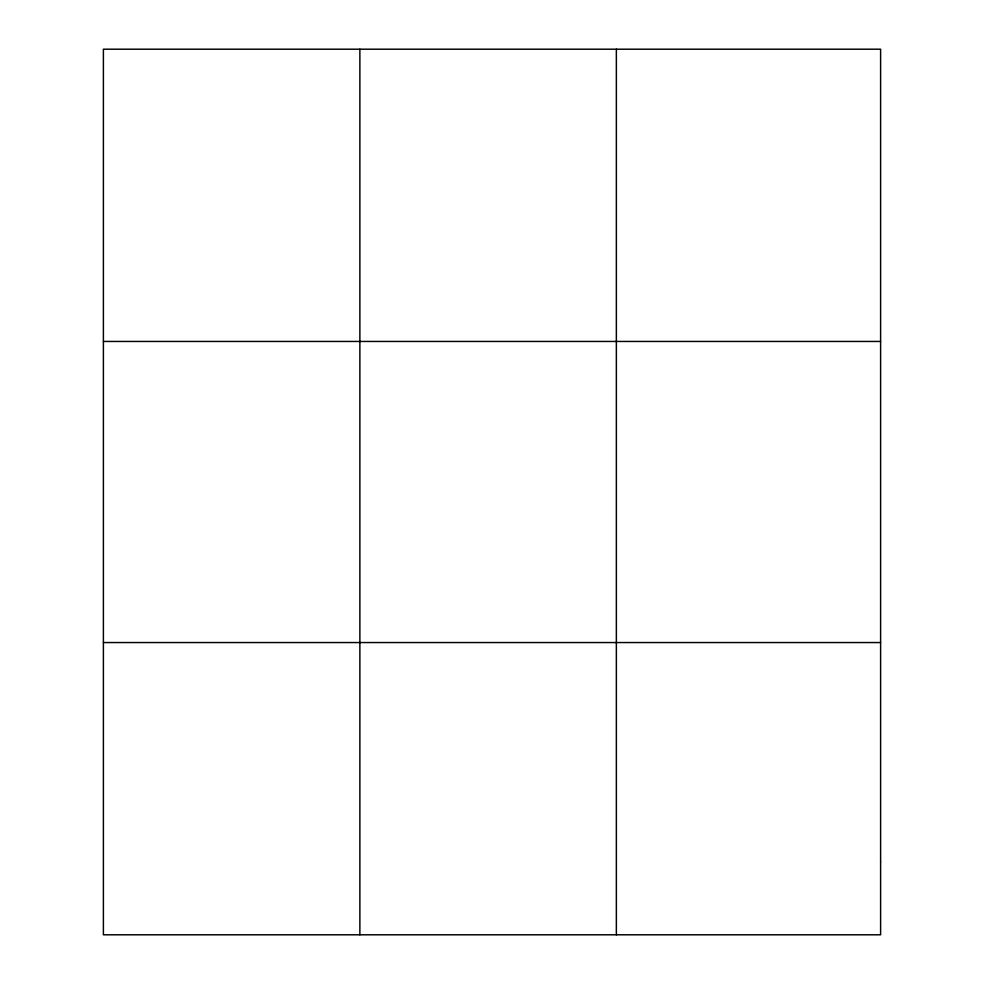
<?xml version="1.0" encoding="UTF-8"?>
<svg xmlns="http://www.w3.org/2000/svg" width="984" height="984" viewBox="0 0 984 984"><rect width="100%" height="100%" fill="white"/><g stroke="black" fill="none" stroke-linecap="round" stroke-linejoin="round"><path stroke-width="1.48" d="M359.873 934.8L359.873 49.2M616.353 934.8L616.353 49.2M103.394 341.448L880.606 341.448M103.394 642.552L880.606 642.552M880.606 861.738L880.606 934.8L103.394 934.8L103.394 49.2L880.606 49.2L880.606 861.738"/></g></svg>
